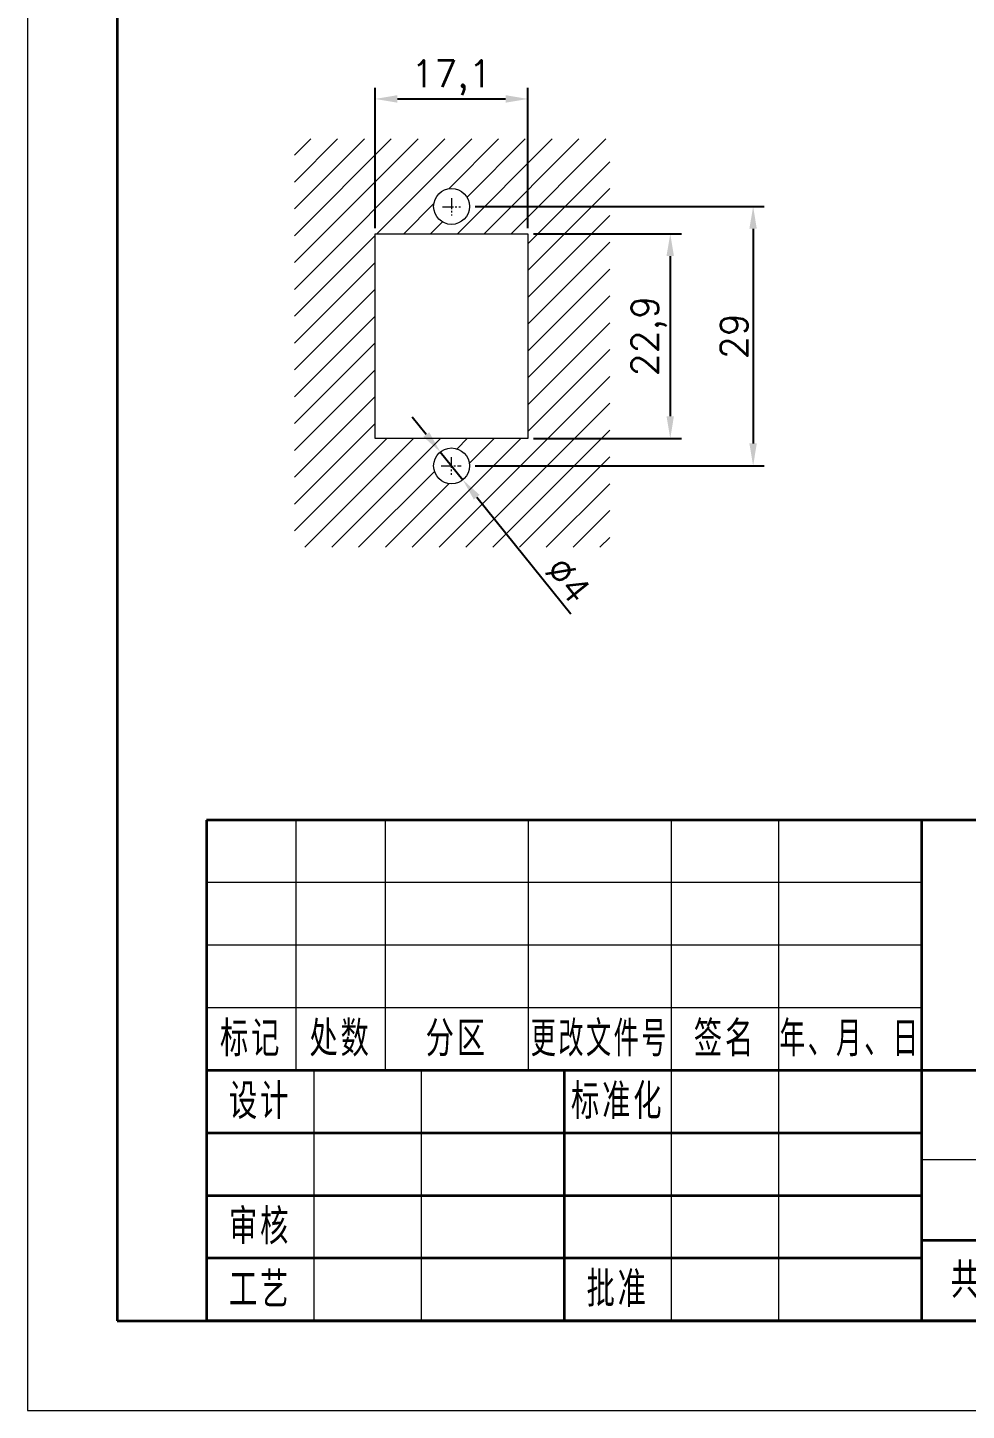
# Model space of a CAD drawing. Header units: millimetres. Extents: x -105 to 105, y -148 to 148.
# Drawn here: x -105 to 0, y -148.5 to 6.1 of the extents above; entities that cross this region are included whole.
import ezdxf
from ezdxf.enums import TextEntityAlignment as Align

# ---------------------------------------------------------------- set-up
doc = ezdxf.new("R2010")
doc.units = ezdxf.units.MM
doc.header["$PDSIZE"] = -5
doc.linetypes.add('点画线', pattern=[18, 12, -2, 2, -2])
doc.layers.get('0').update_dxf_attribs({"lineweight": 18})
for name, color, linetype, lineweight in [('尺寸线层', 3, 'Continuous', 18), ('粗实线层', 7, 'Continuous', 35), ('细实线层', 7, 'Continuous', 18)]:
    doc.layers.add(name, color=color, linetype=linetype, lineweight=lineweight)
doc.styles.get("Standard").update_dxf_attribs({"font": 'txt.shx'})
doc.styles.add('标准', font='', dxfattribs={"width": 0.667})
doc.styles.get('标准').set_extended_font_data('宋体')
doc.dimstyles.new('ISO-25', dxfattribs={"dimtxt": 2.5, "dimasz": 2.5, "dimexe": 1.25, "dimexo": 0.625, "dimtad": 1, "dimtxsty": 'Standard', "dimcen": 2.5, "dimdle": 5, "dimadec": 0, "dimazin": 0, "dimtfac": 1, "dimtmove": 0, "dimatfit": 3, "dimfxl": 1, "dimarcsym": 0})
doc.dimstyles.get("Standard").update_dxf_attribs({"dimtxt": 0.18, "dimasz": 0.18, "dimexe": 0.18, "dimexo": 0.0625, "dimgap": 0.09, "dimtad": 0, "dimtih": 1, "dimtoh": 1, "dimdec": 4, "dimzin": 0, "dimdsep": 46, "dimtxsty": 'Standard', "dimcen": 0.09, "dimdle": 0.36, "dimadec": 0, "dimazin": 0, "dimtfac": 1, "dimtdec": 4, "dimtofl": 0, "dimtmove": 0, "dimatfit": 3, "dimfxl": 1, "dimtolj": 1, "dimarcsym": 0})

# ---------------------------------------------------------------- blocks, each defined once
blk = doc.blocks.new('$CAXA_FRAME_13B17AC1$')
at = {"layer": '粗实线层'}
for p, q in [((-95, 138.5), (-95, -138.5)), ((-95, -138.5), (95, -138.5))]:
    blk.add_line(p, q, dxfattribs=at)
at = {"layer": '细实线层'}
for p, q in [((-105, 148.5), (-105, -148.5)), ((-105, -148.5), (105, -148.5))]:
    blk.add_line(p, q, dxfattribs=at)
blk = doc.blocks.new('$CAXA_TITLE_151E506F$')
at = {"layer": '粗实线层'}
for p, q in [((0, 56), (-180, 56)), ((-180, 56), (-180, 0)), ((-100, 56), (-100, 0)), ((-50, 56), (-50, 0)), ((0, 0), (0, 56)), ((0, 39), (-50, 39)), ((-50, 28), (-180, 28)), ((-140, 28), (-140, 0)), ((-74, 28), (-74, 9)), ((-62, 28), (-62, 9)), ((-100, 21), (-180, 21)), ((0, 21), (-50, 21)), ((-100, 14), (-180, 14)), ((0, 9), (-100, 9)), ((-100, 7), (-180, 7)), ((0, 0), (-180, 0))]:
    blk.add_line(p, q, dxfattribs=at)
at = {"layer": '细实线层'}
for p, q in [((-170, 56), (-170, 28)), ((-160, 56), (-160, 28)), ((-144, 56), (-144, 28)), ((-128, 56), (-128, 0)), ((-116, 56), (-116, 0)), ((-100, 49), (-180, 49)), ((-100, 42), (-180, 42)), ((-100, 35), (-180, 35)), ((-168, 28), (-168, 0)), ((-156, 28), (-156, 0)), ((-50, 18), (-100, 18)), ((-93.5, 18), (-93.5, 9)), ((-87, 18), (-87, 9)), ((-80.5, 18), (-80.5, 9))]:
    blk.add_line(p, q, dxfattribs=at)
at = {"layer": '尺寸线层', "attachment_point": 5, "line_spacing_factor": 0.963108, "style": '标准'}
for s, insert, char_height, width in [('\\T1.1;标记', (-175, 31.5), 3.481, 18), ('\\T1.1;处数', (-165, 31.5), 3.481, 18), ('\\T1.1;分区', (-152, 31.5), 3.481, 30), ('\\T1.1;{\\W0.592404;更改文件号}', (-136, 31.5), 3.4806, 30), ('\\T1.1;签名', (-122, 31.5), 3.481, 22), ('\\T1.1;{\\W0.605422;年、月、日}', (-108, 31.5), 3.4806, 30), ('\\T1.1;设计', (-174, 24.5), 3.481, 22), ('\\T1.1;标准化', (-134, 24.5), 3.481, 22), ('\\T1.1;阶段标记', (-87, 23), 3.481, 50), ('\\T1.1;重量', (-68, 23), 3.481, 22), ('\\T1.1;比例', (-56, 23), 3.481, 22), ('\\T1.1;审核', (-174, 10.5), 3.481, 22), ('\\T1.1;共', (-95, 4.5), 3.481, 8), ('\\T1.1;张', (-81, 4.5), 3.481, 8), ('\\T1.1;第', (-69, 4.5), 3.481, 8), ('\\T1.1;张', (-55, 4.5), 3.481, 8), ('\\T1.1;工艺', (-174, 3.5), 3.481, 22), ('\\T1.1;批准', (-134, 3.5), 3.481, 22)]:
    blk.add_mtext(s, dxfattribs=dict(at, insert=insert, char_height=char_height, width=width))
at = {"layer": '尺寸线层', "style": '标准'}
for tag, height, width, p in [('标记C', 3.63, 0.664996, (-175, 52.5)), ('处数C', 3.63, 0.664996, (-165, 52.5)), ('分区C', 3.63, 0.667, (-152, 52.5)), ('更改文件号C', 3.63, 0.498314, (-136, 52.5)), ('更改签名C', 3.63, 0.447537, (-122, 52.5)), ('更改日期C', 3.63, 0.610278, (-108, 52.5)), ('单位名称', 5.19, 0.667, (-25, 47.5)), ('标记B', 3.63, 0.664996, (-175, 45.5)), ('处数B', 3.63, 0.664996, (-165, 45.5)), ('分区B', 3.63, 0.667, (-152, 45.5)), ('更改文件号B', 3.63, 0.498314, (-136, 45.5)), ('更改签名B', 3.63, 0.447537, (-122, 45.5)), ('更改日期B', 3.63, 0.610278, (-108, 45.5)), ('材料名称', 5.19, 0.667, (-75, 42)), ('标记A', 3.63, 0.664996, (-175, 38.5)), ('处数A', 3.63, 0.664996, (-165, 38.5)), ('分区A', 3.63, 0.667, (-152, 38.5)), ('更改文件号A', 3.63, 0.498314, (-136, 38.5)), ('更改签名A', 3.63, 0.447537, (-122, 38.5)), ('更改日期A', 3.63, 0.610278, (-108, 38.5)), ('图纸名称', 5.19, 0.667, (-25, 30)), ('设计', 3.63, 0.667, (-162, 24.5)), ('设计日期', 3.63, 0.667, (-148, 24.5)), ('标准化', 3.63, 0.667, (-122, 24.5)), ('标准化日期', 3.63, 0.554163, (-108, 24.5)), ('图纸编号', 5.19, 0.667, (-25, 15)), ('阶段标记S', 3.63, 0.223769, (-96.75, 13.5)), ('阶段标记A', 3.63, 0.223769, (-90.25, 13.5)), ('阶段标记B', 3.63, 0.223769, (-83.75, 13.5)), ('阶段标记C', 3.63, 0.223769, (-77.25, 13.5)), ('重量', 3.63, 0.667, (-68, 13.5)), ('图纸比例', 3.63, 0.510551, (-56, 13.5)), ('审核', 3.63, 0.667, (-162, 10.5)), ('审核日期', 3.63, 0.667, (-148, 10.5)), ('页数', 3.63, 0.667, (-88, 4.5)), ('页码', 3.63, 0.667, (-62, 4.5)), ('投影符号', 3.63, 0.667, (-25, 4.5)), ('工艺', 3.63, 0.667, (-162, 3.5)), ('工艺日期', 3.63, 0.667, (-148, 3.5)), ('批准', 3.63, 0.667, (-122, 3.5)), ('批准日期', 3.63, 0.667, (-108, 3.5))]:
    blk.add_attdef(tag, text='', height=height, dxfattribs=dict(at, width=width)).set_placement(p, align=Align.MIDDLE_CENTER)
blk = doc.blocks.new('*D16')
at = {"color": 0, "linetype": 'Continuous', "lineweight": -2, "transparency": 16777216}
for p, q in [((-66.14, -16.33), (-66.14, -0.63)), ((-49.04, -16.33), (-49.04, -0.63)), ((-63.64, -1.88), (-51.54, -1.88))]:
    blk.add_line(p, q, dxfattribs=at)
at = {"color": 0, "transparency": 16777216}
for points in [[(-63.64, -1.46), (-63.64, -2.3), (-66.14, -1.88)], [(-51.54, -1.46), (-51.54, -2.3), (-49.04, -1.88)]]:
    blk.add_solid(points, dxfattribs=at)
at = {"layer": 'Defpoints', "color": 0, "transparency": 16777216}
for p in [(-49.04, -1.88), (-66.14, -16.95), (-49.04, -16.95)]:
    blk.add_point(p, dxfattribs=at)
at = {"color": 0, "transparency": 16777216, "insert": (-57.59, 0.49), "char_height": 3, "attachment_point": 5}
blk.add_mtext('17,1', dxfattribs=at)
blk = doc.blocks.new('*D17')
at = {"color": 0, "lineweight": -2, "transparency": 16777216}
for p, q in [((-48.41, -16.95), (-31.87, -16.95)), ((-33.12, -19.45), (-33.12, -37.35)), ((-48.41, -39.85), (-31.87, -39.85))]:
    blk.add_line(p, q, dxfattribs=at)
at = {"color": 0, "transparency": 16777216}
for points in [[(-33.54, -19.45), (-32.71, -19.45), (-33.12, -16.95)], [(-33.54, -37.35), (-32.71, -37.35), (-33.12, -39.85)]]:
    blk.add_solid(points, dxfattribs=at)
at = {"layer": 'Defpoints', "color": 0, "transparency": 16777216}
for p in [(-49.04, -16.95), (-49.04, -39.85), (-33.12, -39.85)]:
    blk.add_point(p, dxfattribs=at)
at = {"color": 0, "transparency": 16777216, "insert": (-35.5, -28.4), "char_height": 3, "attachment_point": 5, "rotation": 90}
blk.add_mtext('\\A1;22,9', dxfattribs=at)
blk = doc.blocks.new('*D18')
at = {"color": 0, "lineweight": -2, "transparency": 16777216}
for p, q in [((-54.96, -13.9), (-22.6, -13.9)), ((-23.85, -16.4), (-23.85, -40.4)), ((-54.96, -42.9), (-22.6, -42.9))]:
    blk.add_line(p, q, dxfattribs=at)
at = {"color": 0, "linetype": '点画线', "transparency": 16777216}
for points in [[(-24.27, -16.4), (-23.44, -16.4), (-23.85, -13.9)], [(-24.27, -40.4), (-23.44, -40.4), (-23.85, -42.9)]]:
    blk.add_solid(points, dxfattribs=at)
at = {"layer": 'Defpoints', "color": 0, "linetype": '点画线', "transparency": 16777216}
for p in [(-55.59, -13.9), (-55.59, -42.9), (-23.85, -42.9)]:
    blk.add_point(p, dxfattribs=at)
at = {"color": 0, "linetype": '点画线', "transparency": 16777216, "insert": (-25.98, -28.4), "char_height": 3, "attachment_point": 5, "rotation": 90}
blk.add_mtext('\\A1;29', dxfattribs=at)
blk = doc.blocks.new('*D19')
at = {"color": 0, "lineweight": -2, "transparency": 16777216}
for p, q in [((-60.41, -39.4), (-61.98, -37.45)), ((-58.84, -41.35), (-56.33, -44.46)), ((-54.76, -46.41), (-44.25, -59.46))]:
    blk.add_line(p, q, dxfattribs=at)
at = {"color": 0, "linetype": '点画线', "transparency": 16777216}
for points in [[(-60.08, -39.14), (-60.73, -39.66), (-58.84, -41.35)], [(-54.44, -46.15), (-55.09, -46.67), (-56.33, -44.46)]]:
    blk.add_solid(points, dxfattribs=at)
at = {"layer": 'Defpoints', "color": 0, "linetype": '点画线', "transparency": 16777216}
for p in [(-58.84, -41.35), (-56.33, -44.46)]:
    blk.add_point(p, dxfattribs=at)
at = {"color": 0, "linetype": '点画线', "transparency": 16777216, "insert": (-44.55, -55.69), "char_height": 3, "attachment_point": 5, "rotation": 308.8646}
blk.add_mtext('\\A1;∅4', dxfattribs=at)

msp = doc.modelspace()

# ---------------------------------------------------------------- hatches: boundary and pattern name
h = msp.add_hatch()
h.set_pattern_fill('JIS_WOOD', color=256, scale=3)
h.set_pattern_definition([(45, (-11.8417, -7.8687), (-1.5, 1.5), [])])
h.paths.add_polyline_path([(-39.878, -6.358), (-75.15, -6.358), (-75.15, -52.011), (-39.878, -52.011)])
h.paths.add_polyline_path([(-66.135, -16.954), (-49.035, -16.954), (-49.035, -39.854), (-66.135, -39.854)], flags=16)
h.paths.add_polyline_path([(-55.585, -13.904, -1), (-59.585, -13.904, -1)], flags=16)
h.paths.add_polyline_path([(-55.585, -42.904, -1), (-59.585, -42.904, -1)], flags=16)

# ---------------------------------------------------------------- linework, layer by layer
at = {"linetype": '点画线', "ltscale": 0.1}
for p, q in [((-57.585, -12.987), (-57.585, -14.897)), ((-58.581, -13.942), (-56.579, -13.942)), ((-58.727, -42.904), (-56.496, -42.904)), ((-57.611, -41.913), (-57.611, -43.894))]:
    msp.add_line(p, q, dxfattribs=at)
for p, q in [((-66.135, -16.954), (-49.035, -16.954)), ((-66.135, -39.854), (-66.135, -16.954)), ((-66.135, -16.954), (-66.135, -16.954)), ((-49.035, -16.954), (-49.035, -39.854)), ((-49.035, -39.854), (-66.135, -39.854))]:
    msp.add_line(p, q)
for centre in [(-57.585, -13.904), (-57.585, -42.904)]:
    msp.add_circle(centre, 2)

# ---------------------------------------------------------------- block references
at = {"layer": '粗实线层'}
msp.add_blockref('$CAXA_FRAME_13B17AC1$', (0, 0), dxfattribs=at)
ref = msp.add_blockref('$CAXA_TITLE_151E506F$', (95, -138.5), dxfattribs=at)
ref.add_attrib('单位名称', 'FUZUKI', dxfattribs={"layer": '尺寸线层', "height": 5, "style": '标准', "width": 0.667}).set_placement((70, -91), align=Align.MIDDLE_CENTER)
ref.add_attrib('图纸名称', '08-8 HDMI', dxfattribs={"layer": '尺寸线层', "height": 5, "style": '标准', "width": 0.667}).set_placement((70, -108.5), align=Align.MIDDLE_CENTER)
ref.add_attrib('图纸比例', '1:1', dxfattribs={"layer": '尺寸线层', "height": 3.5, "style": '标准', "width": 0.667}).set_placement((39, -125), align=Align.MIDDLE_CENTER)
ref.add_attrib('页码', '1', dxfattribs={"layer": '尺寸线层', "height": 3.5, "style": '标准', "width": 0.667}).set_placement((33, -134), align=Align.MIDDLE_CENTER)
ref.add_attrib('页数', '1', dxfattribs={"layer": '尺寸线层', "height": 3.5, "style": '标准', "width": 0.667}).set_placement((7, -134), align=Align.MIDDLE_CENTER)

# ---------------------------------------------------------------- dimensions: what is measured, and where the dimension line sits
dim = msp.add_linear_dim(base=(-49.035, -1.88), p1=(-66.135, -16.954), p2=(-49.035, -16.954), dimstyle='ISO-25', override={"dimtxt": 3})
dim.commit()
dim.dimension.update_dxf_attribs({"geometry": '*D16', "text_midpoint": (-57.585, 0.495)})
at = {"linetype": '点画线'}
dim = msp.add_linear_dim(base=(-23.855, -42.904), p1=(-55.585, -13.904), p2=(-55.585, -42.904), angle=90, dimstyle='Standard', override={"dimtxt": 3, "dimasz": 2.5, "dimexe": 1.25, "dimexo": 0.625, "dimgap": 0.625, "dimtad": 1, "dimtih": 0, "dimtoh": 0, "dimdec": 2, "dimzin": 8, "dimdsep": 44, "dimdle": 5, "dimtdec": 2, "dimtofl": 1, "dimatfit": 0, "dimarcsym": 1}, dxfattribs=at)
dim.commit()
dim.dimension.update_dxf_attribs({"geometry": '*D18', "text_midpoint": (-25.98, -28.404)})
dim = msp.add_linear_dim(base=(-33.122, -39.854), p1=(-49.035, -16.954), p2=(-49.035, -39.854), angle=90, dimstyle='Standard', override={"dimtxt": 3, "dimasz": 2.5, "dimexe": 1.25, "dimexo": 0.625, "dimgap": 0.625, "dimtad": 1, "dimtih": 0, "dimtoh": 0, "dimdec": 2, "dimzin": 8, "dimdsep": 44, "dimdle": 5, "dimtdec": 2, "dimtofl": 1, "dimatfit": 0, "dimarcsym": 1})
dim.commit()
dim.dimension.update_dxf_attribs({"geometry": '*D17', "text_midpoint": (-33.122, -28.404), "dimtype": 160})
dim = msp.add_diameter_dim_2p(p1=(-58.84, -41.347), p2=(-56.33, -44.461), dimstyle='Standard', override={"dimtxt": 3, "dimasz": 2.5, "dimexe": 1.25, "dimexo": 0.625, "dimgap": 0.625, "dimtad": 1, "dimtih": 0, "dimtoh": 0, "dimdec": 2, "dimzin": 8, "dimdsep": 44, "dimdle": 5, "dimtdec": 2, "dimtofl": 1, "dimatfit": 0, "dimarcsym": 1}, dxfattribs=at)
dim.commit()
dim.dimension.update_dxf_attribs({"geometry": '*D19', "text_midpoint": (-46.207, -57.023), "dimtype": 163})

doc.saveas('drawing.dxf')
